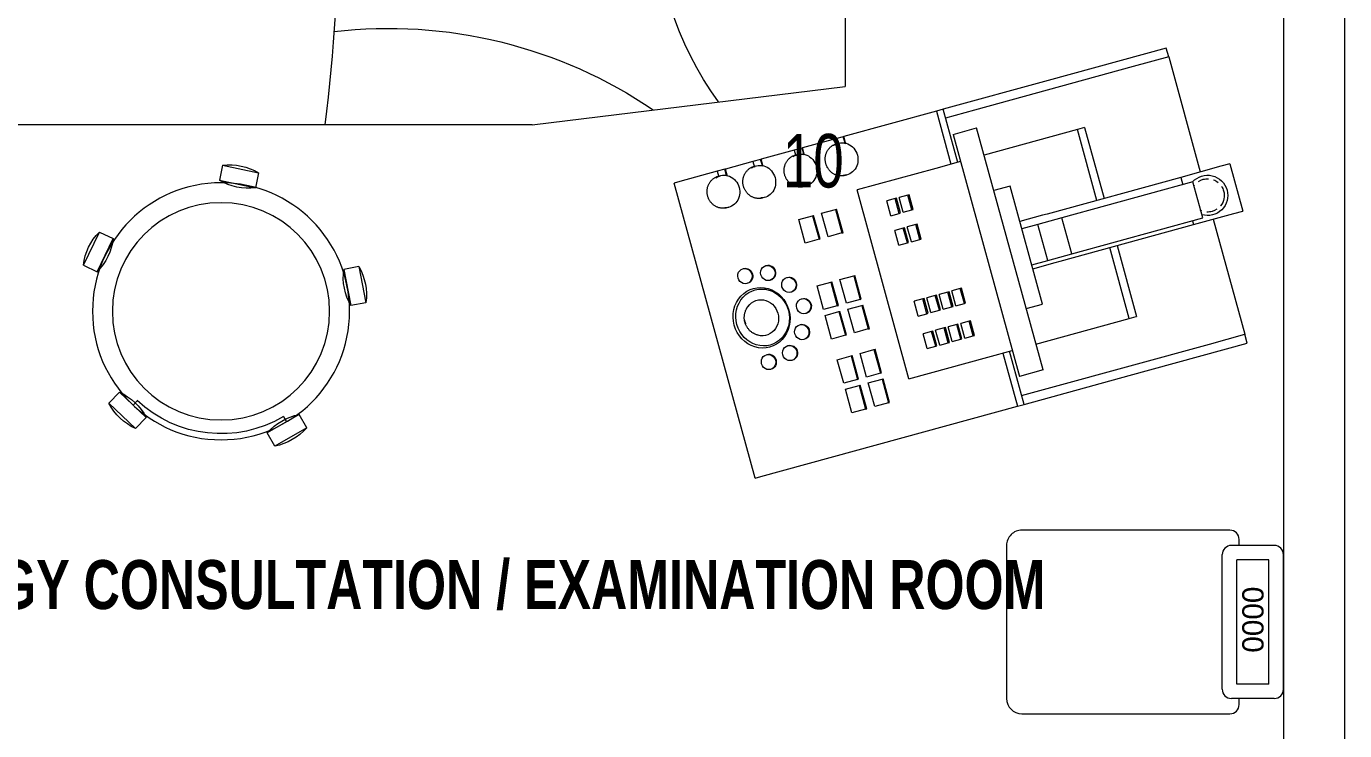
# Model space of a CAD drawing. Extents: x -234346 to 58427, y -132654 to -82394.
# Drawn here: x -50107 to -47952, y -107635 to -106485 of the extents above; entities that cross this region are included whole.
import ezdxf

# ---------------------------------------------------------------- set-up
doc = ezdxf.new("R2010")
doc.units = 0
doc.header["$LTSCALE"] = 8
doc.linetypes.add('HIDDEN', pattern=[9.525, 6.35, -3.175])
doc.layers.get('0').update_dxf_attribs({"color": 9, "lineweight": 5})
for name, color, linetype, lineweight in [('72_EGR_BASE_TEXT', 9, 'Continuous', 5), ('72_EGR_EQP_TAG', 9, 'Continuous', 5), ('LOADING', 9, 'Continuous', 5), ('Walls', 9, 'Continuous', 5)]:
    doc.layers.add(name, color=color, linetype=linetype, lineweight=lineweight)
doc.styles.get("Standard").update_dxf_attribs({"font": 'ARIALUNI.TTF'})
doc.styles.add('X3G_ENTITY_257CFD', font='swisscl.ttf', dxfattribs={"height": 200})
doc.styles.add('X3G_ENTITY_9EC9', font='swisscl.ttf', dxfattribs={"height": 0.2})

# ---------------------------------------------------------------- blocks, each defined once
blk = doc.blocks.new('ME15657-P')
for p, q in [((0.04, 0.8841), (-0.04, 0.8841)), ((-0.04, 0.8691), (-0.04, 0.8841)), ((0.04, 0.8841), (0.04, 0.8691)), ((-0.04, 0.8009), (-0.04, 0.8691)), ((0.04, 0.8691), (0.04, 0.8009)), ((-0.25, 0.6341), (-0.25, 0.8341)), ((-0.25, 0.8341), (-0.235, 0.8341)), ((-0.04, 0.8341), (-0.235, 0.8341)), ((-0.235, 0.7741), (-0.235, 0.8341)), ((0.235, 0.8341), (0.04, 0.8341)), ((0.235, 0.8341), (0.235, 0.7741)), ((0.235, 0.8341), (0.25, 0.8341)), ((0.25, 0.8341), (0.25, 0.6341)), ((-0.04, 0.5746), (-0.04, 0.8009)), ((-0.0335, 0.8009), (-0.04, 0.8009)), ((-0.0335, 0.5963), (-0.0335, 0.8182)), ((-0.0335, 0.8182), (0.0275, 0.8182)), ((0.0275, 0.8182), (0.0275, 0.5963)), ((0.04, 0.8009), (0.0275, 0.8009)), ((0.04, 0.8009), (0.04, 0.5746)), ((-0.235, 0.5052), (-0.235, 0.7741)), ((0.235, 0.7741), (0.235, 0.5052)), ((-0.04, 0.671), (-0.16, 0.671)), ((-0.16, 0.6707), (-0.16, 0.671)), ((-0.16, 0.6587), (-0.16, 0.6707)), ((0.16, 0.671), (0.04, 0.671)), ((0.16, 0.671), (0.16, 0.6707)), ((0.16, 0.6707), (0.16, 0.6587)), ((-0.16, 0.5007), (-0.16, 0.6587)), ((-0.16, 0.6587), (-0.04, 0.6587)), ((0.04, 0.6587), (0.16, 0.6587)), ((0.16, 0.6587), (0.16, 0.5007)), ((-0.25, 0.4559), (-0.25, 0.6341)), ((0.25, 0.6341), (0.25, 0.4559)), ((-0.0335, 0.5553), (-0.0335, 0.5963)), ((-0.0335, 0.5963), (0.0275, 0.5963)), ((0.0275, 0.5963), (0.0275, 0.5553)), ((-0.04, 0.5665), (-0.04, 0.5746)), ((-0.04, 0.5283), (-0.04, 0.5665)), ((0.04, 0.5746), (0.04, 0.5665)), ((0.04, 0.5665), (0.04, 0.5283)), ((-0.0335, 0.5283), (-0.0335, 0.5553)), ((-0.0335, 0.5553), (0.0275, 0.5553)), ((0.0275, 0.5553), (0.0275, 0.5283)), ((-0.1, 0.5007), (-0.1, 0.5283)), ((-0.1, 0.5283), (0.1, 0.5283)), ((0.1, 0.5283), (0.1, 0.5007)), ((-0.235, 0.4556), (-0.235, 0.5052)), ((-0.2039, 0.5007), (0.2061, 0.5007)), ((-0.2039, 0.5007), (-0.2039, 0.4607)), ((0.2061, 0.4607), (0.2061, 0.5007)), ((0.235, 0.5052), (0.235, 0.4556)), ((-0.25, 0.4445), (-0.25, 0.4559)), ((-0.25, 0.4559), (-0.16, 0.4559)), ((0.2061, 0.4607), (-0.2039, 0.4607)), ((-0.16, 0.4191), (-0.16, 0.4606)), ((0.16, 0.4606), (0.16, 0.4191)), ((0.16, 0.4559), (0.25, 0.4559)), ((0.25, 0.4559), (0.25, 0.4445)), ((-0.25, 0.0096), (-0.25, 0.4445)), ((-0.16, 0.4445), (-0.25, 0.4445)), ((0.25, 0.4445), (0.16, 0.4445)), ((0.25, 0.4445), (0.25, 0.2877)), ((-0.16, 0.2855), (-0.16, 0.4191)), ((0.16, 0.4191), (0.16, 0.2855)), ((-0.12, 0.4055), (-0.12, 0.4076)), ((-0.12, 0.4076), (-0.095, 0.4076)), ((-0.12, 0.391), (-0.12, 0.4055)), ((-0.12, 0.4055), (-0.095, 0.4055)), ((-0.12, 0.391), (-0.095, 0.391)), ((-0.095, 0.4076), (-0.095, 0.4055)), ((-0.095, 0.4055), (-0.095, 0.391)), ((-0.065, 0.4055), (-0.065, 0.4076)), ((-0.065, 0.4076), (-0.04, 0.4076)), ((-0.065, 0.391), (-0.065, 0.4055)), ((-0.065, 0.4055), (-0.04, 0.4055)), ((-0.065, 0.391), (-0.04, 0.391)), ((-0.04, 0.4076), (-0.04, 0.4055)), ((-0.04, 0.4055), (-0.04, 0.391)), ((-0.12, 0.3843), (-0.12, 0.3864)), ((-0.12, 0.3864), (-0.095, 0.3864)), ((-0.12, 0.3698), (-0.12, 0.3843)), ((-0.12, 0.3843), (-0.095, 0.3843)), ((-0.12, 0.3698), (-0.095, 0.3698)), ((-0.095, 0.3864), (-0.095, 0.3843)), ((-0.095, 0.3843), (-0.095, 0.3698)), ((-0.065, 0.3843), (-0.065, 0.3864)), ((-0.065, 0.3864), (-0.04, 0.3864)), ((-0.065, 0.3698), (-0.065, 0.3843)), ((-0.065, 0.3843), (-0.04, 0.3843)), ((-0.065, 0.3698), (-0.04, 0.3698)), ((-0.04, 0.3864), (-0.04, 0.3843)), ((-0.04, 0.3843), (-0.04, 0.3698)), ((-0.12, 0.3631), (-0.12, 0.3652)), ((-0.12, 0.3652), (-0.095, 0.3652)), ((-0.12, 0.3486), (-0.12, 0.3631)), ((-0.12, 0.3631), (-0.095, 0.3631)), ((-0.12, 0.3486), (-0.095, 0.3486)), ((-0.095, 0.3652), (-0.095, 0.3631)), ((-0.095, 0.3631), (-0.095, 0.3486)), ((-0.065, 0.3631), (-0.065, 0.3652)), ((-0.065, 0.3652), (-0.04, 0.3652)), ((-0.065, 0.3486), (-0.065, 0.3631)), ((-0.065, 0.3631), (-0.04, 0.3631)), ((-0.065, 0.3486), (-0.04, 0.3486)), ((-0.04, 0.3652), (-0.04, 0.3631)), ((-0.04, 0.3631), (-0.04, 0.3486)), ((0.055, 0.3631), (0.055, 0.3652)), ((0.055, 0.3652), (0.08, 0.3652)), ((0.055, 0.3486), (0.055, 0.3631)), ((0.055, 0.3631), (0.08, 0.3631)), ((0.055, 0.3486), (0.08, 0.3486)), ((0.08, 0.3652), (0.08, 0.3631)), ((0.08, 0.3631), (0.08, 0.3486)), ((0.105, 0.3631), (0.105, 0.3652)), ((0.105, 0.3652), (0.13, 0.3652)), ((0.105, 0.3486), (0.105, 0.3631)), ((0.105, 0.3631), (0.13, 0.3631)), ((0.105, 0.3486), (0.13, 0.3486)), ((0.13, 0.3652), (0.13, 0.3631)), ((0.13, 0.3631), (0.13, 0.3486)), ((-0.12, 0.3418), (-0.12, 0.344)), ((-0.12, 0.344), (-0.095, 0.344)), ((-0.12, 0.3274), (-0.12, 0.3418)), ((-0.12, 0.3418), (-0.095, 0.3418)), ((-0.12, 0.3274), (-0.095, 0.3274)), ((-0.095, 0.344), (-0.095, 0.3418)), ((-0.095, 0.3418), (-0.095, 0.3274)), ((-0.065, 0.3418), (-0.065, 0.344)), ((-0.065, 0.344), (-0.04, 0.344)), ((-0.065, 0.3274), (-0.065, 0.3418)), ((-0.065, 0.3418), (-0.04, 0.3418)), ((-0.065, 0.3274), (-0.04, 0.3274)), ((-0.04, 0.344), (-0.04, 0.3418)), ((-0.04, 0.3418), (-0.04, 0.3274)), ((0.055, 0.3418), (0.055, 0.344)), ((0.055, 0.344), (0.08, 0.344)), ((0.055, 0.3274), (0.055, 0.3418)), ((0.055, 0.3418), (0.08, 0.3418)), ((0.055, 0.3274), (0.08, 0.3274)), ((0.08, 0.344), (0.08, 0.3418)), ((0.08, 0.3418), (0.08, 0.3274)), ((0.105, 0.3418), (0.105, 0.344)), ((0.105, 0.344), (0.13, 0.344)), ((0.105, 0.3274), (0.105, 0.3418)), ((0.105, 0.3418), (0.13, 0.3418)), ((0.105, 0.3274), (0.13, 0.3274)), ((0.13, 0.344), (0.13, 0.3418)), ((0.13, 0.3418), (0.13, 0.3274)), ((-0.16, 0.2855), (0.16, 0.2855)), ((0.2372, 0.2879), (0.2394, 0.2877)), ((0.2381, 0.2867), (0.2394, 0.2868)), ((0.2394, 0.2877), (0.25, 0.2877)), ((0.2394, 0.2868), (0.25, 0.2868)), ((0.25, 0.2876), (0.25, 0.2867)), ((0.25, 0.2868), (0.25, 0.2737)), ((0.1882, 0.276), (0.1882, 0.2729)), ((0.25, 0.2737), (0.2406, 0.2737)), ((0.2418, 0.2729), (0.2418, 0.276)), ((0.25, 0.2737), (0.25, 0.2177)), ((-0.1888, 0.2448), (-0.1488, 0.2448)), ((-0.1888, 0.243), (-0.1888, 0.2448)), ((-0.1488, 0.243), (-0.1888, 0.243)), ((-0.1888, 0.243), (-0.1888, 0.2196)), ((-0.1488, 0.243), (-0.1488, 0.2448)), ((-0.1488, 0.2196), (-0.1488, 0.243)), ((-0.1388, 0.2448), (-0.0988, 0.2448)), ((-0.1388, 0.243), (-0.1388, 0.2448)), ((-0.0988, 0.243), (-0.1388, 0.243)), ((-0.1388, 0.243), (-0.1388, 0.2196)), ((-0.0988, 0.243), (-0.0988, 0.2448)), ((-0.0988, 0.2196), (-0.0988, 0.243)), ((-0.0638, 0.2448), (-0.0238, 0.2448)), ((-0.0638, 0.243), (-0.0638, 0.2448)), ((-0.0238, 0.243), (-0.0638, 0.243)), ((-0.0638, 0.243), (-0.0638, 0.2196)), ((-0.0238, 0.243), (-0.0238, 0.2448)), ((-0.0238, 0.2196), (-0.0238, 0.243)), ((-0.0138, 0.2448), (0.0262, 0.2448)), ((-0.0138, 0.243), (-0.0138, 0.2448)), ((0.0262, 0.243), (-0.0138, 0.243)), ((-0.0138, 0.243), (-0.0138, 0.2196)), ((0.0262, 0.243), (0.0262, 0.2448)), ((0.0262, 0.2196), (0.0262, 0.243)), ((0.0988, 0.2448), (0.1388, 0.2448)), ((0.0988, 0.243), (0.0988, 0.2448)), ((0.1388, 0.243), (0.0988, 0.243)), ((0.0988, 0.243), (0.0988, 0.2196)), ((0.1388, 0.243), (0.1388, 0.2448)), ((0.1388, 0.2196), (0.1388, 0.243)), ((-0.1888, 0.2196), (-0.1488, 0.2196)), ((-0.1388, 0.2196), (-0.0988, 0.2196)), ((-0.0638, 0.2196), (-0.0238, 0.2196)), ((-0.0138, 0.2196), (0.0262, 0.2196)), ((0.0988, 0.2196), (0.1388, 0.2196)), ((0.2375, 0.2178), (0.2394, 0.2177)), ((0.2385, 0.2167), (0.2394, 0.2168)), ((0.2394, 0.2177), (0.25, 0.2177)), ((0.2394, 0.2168), (0.25, 0.2168)), ((0.25, 0.2168), (0.25, 0.2037)), ((-0.1888, 0.206), (-0.1488, 0.206)), ((-0.1888, 0.2042), (-0.1888, 0.206)), ((-0.1488, 0.2042), (-0.1888, 0.2042)), ((-0.1888, 0.2042), (-0.1888, 0.1809)), ((-0.1488, 0.2042), (-0.1488, 0.206)), ((-0.1488, 0.1809), (-0.1488, 0.2042)), ((-0.1388, 0.206), (-0.0988, 0.206)), ((-0.1388, 0.2042), (-0.1388, 0.206)), ((-0.0988, 0.2042), (-0.1388, 0.2042)), ((-0.1388, 0.2042), (-0.1388, 0.1809)), ((-0.0988, 0.2042), (-0.0988, 0.206)), ((-0.0988, 0.1809), (-0.0988, 0.2042)), ((-0.0638, 0.206), (-0.0238, 0.206)), ((-0.0638, 0.2042), (-0.0638, 0.206)), ((-0.0238, 0.2042), (-0.0638, 0.2042)), ((-0.0638, 0.2042), (-0.0638, 0.1809)), ((-0.0238, 0.2042), (-0.0238, 0.206)), ((-0.0238, 0.1809), (-0.0238, 0.2042)), ((-0.0138, 0.206), (0.0262, 0.206)), ((-0.0138, 0.2042), (-0.0138, 0.206)), ((0.0262, 0.2042), (-0.0138, 0.2042)), ((-0.0138, 0.2042), (-0.0138, 0.1809)), ((0.0262, 0.2042), (0.0262, 0.206)), ((0.0262, 0.1809), (0.0262, 0.2042)), ((0.0988, 0.206), (0.1388, 0.206)), ((0.0988, 0.2042), (0.0988, 0.206)), ((0.1388, 0.2042), (0.0988, 0.2042)), ((0.0988, 0.2042), (0.0988, 0.1809)), ((0.1388, 0.2042), (0.1388, 0.206)), ((0.1388, 0.1809), (0.1388, 0.2042)), ((0.1882, 0.2064), (0.1882, 0.2033)), ((0.25, 0.2037), (0.2406, 0.2037)), ((0.2418, 0.2033), (0.2418, 0.2064)), ((0.25, 0.2037), (0.25, 0.1476)), ((-0.1888, 0.1809), (-0.1488, 0.1809)), ((-0.1388, 0.1809), (-0.0988, 0.1809)), ((-0.0638, 0.1809), (-0.0238, 0.1809)), ((-0.0138, 0.1809), (0.0262, 0.1809)), ((0.0988, 0.1809), (0.1388, 0.1809)), ((-0.0125, 0.1519), (-0.0125, 0.1509)), ((0.0125, 0.1509), (0.0125, 0.1519)), ((-0.0525, 0.1379), (-0.0525, 0.1369)), ((-0.0275, 0.1369), (-0.0275, 0.1379)), ((0.0275, 0.1379), (0.0275, 0.1369)), ((0.0525, 0.1369), (0.0525, 0.1379)), ((0.1882, 0.1365), (0.1882, 0.1333)), ((0.2376, 0.1478), (0.2394, 0.1476)), ((0.2385, 0.1467), (0.2394, 0.1467)), ((0.2394, 0.1476), (0.25, 0.1476)), ((0.2394, 0.1467), (0.25, 0.1467)), ((0.25, 0.1336), (0.2406, 0.1336)), ((0.2418, 0.1333), (0.2418, 0.1365)), ((0.25, 0.1475), (0.25, 0.1466)), ((0.25, 0.1467), (0.25, 0.1336)), ((0.25, 0.1336), (0.25, 0.087)), ((-0.0803, 0.1099), (-0.0803, 0.1089)), ((-0.0553, 0.1089), (-0.0553, 0.1099)), ((0.0553, 0.1099), (0.0553, 0.1089)), ((0.0803, 0.1089), (0.0803, 0.1099)), ((0.2376, 0.0872), (0.2394, 0.087)), ((0.2394, 0.087), (0.25, 0.087)), ((0.25, 0.0869), (0.25, 0.086)), ((-0.0853, 0.0726), (-0.0853, 0.0715)), ((-0.0603, 0.0715), (-0.0603, 0.0726)), ((0.0603, 0.0726), (0.0603, 0.0715)), ((0.0853, 0.0715), (0.0853, 0.0726)), ((0.1882, 0.0758), (0.1882, 0.0727)), ((0.2385, 0.0861), (0.2394, 0.0861)), ((0.2394, 0.0861), (0.25, 0.0861)), ((0.25, 0.073), (0.2406, 0.073)), ((0.2418, 0.0727), (0.2418, 0.0758)), ((0.25, 0.0861), (0.25, 0.073)), ((0.25, 0.073), (0.25, 0.0096)), ((-0.25, 0), (-0.25, 0.0096)), ((-0.25, 0), (0.25, 0)), ((0.25, 0.0096), (0.25, 0))]:
    blk.add_line(p, q)
at = {"flags": 128}
for points in [[(0.1882, 0.2729), (0.1883, 0.2718), (0.1883, 0.2708), (0.1884, 0.2698), (0.1886, 0.2688), (0.1888, 0.2678), (0.189, 0.2668), (0.1893, 0.2658), (0.1896, 0.2648), (0.19, 0.2638), (0.1904, 0.2629), (0.1909, 0.262), (0.1913, 0.261), (0.1919, 0.2602), (0.1924, 0.2593), (0.193, 0.2584), (0.1936, 0.2576), (0.1943, 0.2568), (0.195, 0.256), (0.1957, 0.2553), (0.1965, 0.2546), (0.1973, 0.2539), (0.1981, 0.2532), (0.1989, 0.2526), (0.1998, 0.252), (0.2007, 0.2515), (0.2016, 0.251), (0.2025, 0.2505), (0.2035, 0.25), (0.2044, 0.2496), (0.2054, 0.2492), (0.2064, 0.2489), (0.2074, 0.2486), (0.2084, 0.2483), (0.2095, 0.2481), (0.2105, 0.2479), (0.2116, 0.2478), (0.2126, 0.2477), (0.2137, 0.2476), (0.2147, 0.2476), (0.215, 0.2476)], [(0.215, 0.2476), (0.2161, 0.2476), (0.2171, 0.2476), (0.2182, 0.2477), (0.2192, 0.2479), (0.2203, 0.248), (0.2213, 0.2483), (0.2223, 0.2485), (0.2233, 0.2488), (0.2243, 0.2491), (0.2253, 0.2495), (0.2263, 0.2499), (0.2272, 0.2503), (0.2282, 0.2508), (0.2291, 0.2513), (0.23, 0.2519), (0.2308, 0.2525), (0.2317, 0.2531), (0.2325, 0.2537), (0.2333, 0.2544), (0.2341, 0.2551), (0.2348, 0.2558), (0.2355, 0.2566), (0.2362, 0.2574), (0.2368, 0.2582), (0.2374, 0.2591), (0.238, 0.2599), (0.2385, 0.2608), (0.239, 0.2617), (0.2395, 0.2626), (0.2399, 0.2636), (0.2403, 0.2645), (0.2406, 0.2655), (0.2409, 0.2665), (0.2411, 0.2675), (0.2414, 0.2685), (0.2415, 0.2695), (0.2416, 0.2705), (0.2417, 0.2716), (0.2418, 0.2726), (0.2418, 0.2729)], [(0.1882, 0.2033), (0.1883, 0.2023), (0.1883, 0.2012), (0.1884, 0.2002), (0.1886, 0.1992), (0.1888, 0.1982), (0.189, 0.1972), (0.1893, 0.1962), (0.1896, 0.1952), (0.19, 0.1943), (0.1904, 0.1933), (0.1909, 0.1924), (0.1913, 0.1915), (0.1919, 0.1906), (0.1924, 0.1897), (0.193, 0.1889), (0.1936, 0.188), (0.1943, 0.1872), (0.195, 0.1865), (0.1957, 0.1857), (0.1965, 0.185), (0.1973, 0.1843), (0.1981, 0.1837), (0.1989, 0.183), (0.1998, 0.1825), (0.2007, 0.1819), (0.2016, 0.1814), (0.2025, 0.1809), (0.2035, 0.1804), (0.2044, 0.18), (0.2054, 0.1797), (0.2064, 0.1793), (0.2074, 0.179), (0.2084, 0.1787), (0.2095, 0.1785), (0.2105, 0.1783), (0.2116, 0.1782), (0.2126, 0.1781), (0.2137, 0.178), (0.2147, 0.178), (0.215, 0.178)], [(0.215, 0.178), (0.2161, 0.178), (0.2171, 0.178), (0.2182, 0.1781), (0.2192, 0.1783), (0.2203, 0.1785), (0.2213, 0.1787), (0.2223, 0.1789), (0.2233, 0.1792), (0.2243, 0.1796), (0.2253, 0.1799), (0.2263, 0.1803), (0.2272, 0.1808), (0.2282, 0.1812), (0.2291, 0.1818), (0.23, 0.1823), (0.2308, 0.1829), (0.2317, 0.1835), (0.2325, 0.1841), (0.2333, 0.1848), (0.2341, 0.1855), (0.2348, 0.1863), (0.2355, 0.187), (0.2362, 0.1878), (0.2368, 0.1886), (0.2374, 0.1895), (0.238, 0.1903), (0.2385, 0.1912), (0.239, 0.1921), (0.2395, 0.1931), (0.2399, 0.194), (0.2403, 0.195), (0.2406, 0.1959), (0.2409, 0.1969), (0.2411, 0.1979), (0.2414, 0.1989), (0.2415, 0.1999), (0.2416, 0.201), (0.2417, 0.202), (0.2418, 0.203), (0.2418, 0.2033)], [(0.1882, 0.1333), (0.1883, 0.1323), (0.1883, 0.1313), (0.1884, 0.1303), (0.1886, 0.1292), (0.1888, 0.1282), (0.189, 0.1272), (0.1893, 0.1262), (0.1896, 0.1253), (0.19, 0.1243), (0.1904, 0.1234), (0.1909, 0.1224), (0.1913, 0.1215), (0.1919, 0.1206), (0.1924, 0.1198), (0.193, 0.1189), (0.1936, 0.1181), (0.1943, 0.1173), (0.195, 0.1165), (0.1957, 0.1158), (0.1965, 0.1151), (0.1973, 0.1144), (0.1981, 0.1137), (0.1989, 0.1131), (0.1998, 0.1125), (0.2007, 0.112), (0.2016, 0.1114), (0.2025, 0.1109), (0.2035, 0.1105), (0.2044, 0.1101), (0.2054, 0.1097), (0.2064, 0.1094), (0.2074, 0.1091), (0.2084, 0.1088), (0.2095, 0.1086), (0.2105, 0.1084), (0.2116, 0.1082), (0.2126, 0.1081), (0.2137, 0.1081), (0.2147, 0.108), (0.215, 0.108)], [(0.215, 0.108), (0.2161, 0.108), (0.2171, 0.1081), (0.2182, 0.1082), (0.2192, 0.1083), (0.2203, 0.1085), (0.2213, 0.1087), (0.2223, 0.109), (0.2233, 0.1093), (0.2243, 0.1096), (0.2253, 0.11), (0.2263, 0.1104), (0.2272, 0.1108), (0.2282, 0.1113), (0.2291, 0.1118), (0.23, 0.1124), (0.2308, 0.1129), (0.2317, 0.1135), (0.2325, 0.1142), (0.2333, 0.1149), (0.2341, 0.1156), (0.2348, 0.1163), (0.2355, 0.1171), (0.2362, 0.1179), (0.2368, 0.1187), (0.2374, 0.1195), (0.238, 0.1204), (0.2385, 0.1213), (0.239, 0.1222), (0.2395, 0.1231), (0.2399, 0.1241), (0.2403, 0.125), (0.2406, 0.126), (0.2409, 0.127), (0.2411, 0.128), (0.2414, 0.129), (0.2415, 0.13), (0.2416, 0.131), (0.2417, 0.132), (0.2418, 0.1331), (0.2418, 0.1333)], [(-0.0266, 0.0675), (-0.026, 0.0664), (-0.0253, 0.0654), (-0.0246, 0.0644), (-0.0239, 0.0634), (-0.0231, 0.0624), (-0.0224, 0.0615), (-0.0215, 0.0606), (-0.0207, 0.0598), (-0.0198, 0.0589), (-0.0189, 0.0582), (-0.018, 0.0575), (-0.017, 0.0568), (-0.016, 0.0561), (-0.015, 0.0555), (-0.014, 0.055), (-0.013, 0.0544), (-0.0119, 0.054), (-0.0109, 0.0535), (-0.0098, 0.0531), (-0.0087, 0.0528), (-0.0076, 0.0525), (-0.0065, 0.0522), (-0.0054, 0.052), (-0.0043, 0.0518), (-0.0032, 0.0517), (-0.0021, 0.0516), (-0.001, 0.0515), (0, 0.0515)], [(0, 0.0515), (0.0011, 0.0515), (0.0022, 0.0516), (0.0034, 0.0517), (0.0045, 0.0518), (0.0056, 0.052), (0.0067, 0.0522), (0.0078, 0.0525), (0.0089, 0.0528), (0.0099, 0.0532), (0.011, 0.0536), (0.0121, 0.054), (0.0131, 0.0545), (0.0141, 0.055), (0.0152, 0.0556), (0.0161, 0.0562), (0.0171, 0.0569), (0.0181, 0.0575), (0.019, 0.0583), (0.0199, 0.059), (0.0208, 0.0599), (0.0216, 0.0607), (0.0225, 0.0616), (0.0232, 0.0625), (0.024, 0.0635), (0.0247, 0.0645), (0.0254, 0.0655), (0.026, 0.0666), (0.0266, 0.0675)], [(0.1882, 0.0727), (0.1883, 0.0717), (0.1883, 0.0706), (0.1884, 0.0696), (0.1886, 0.0686), (0.1888, 0.0676), (0.189, 0.0666), (0.1893, 0.0656), (0.1896, 0.0646), (0.19, 0.0637), (0.1904, 0.0627), (0.1909, 0.0618), (0.1913, 0.0609), (0.1919, 0.06), (0.1924, 0.0591), (0.193, 0.0583), (0.1936, 0.0574), (0.1943, 0.0566), (0.195, 0.0559), (0.1957, 0.0551), (0.1965, 0.0544), (0.1973, 0.0537), (0.1981, 0.0531), (0.1989, 0.0525), (0.1998, 0.0519), (0.2007, 0.0513), (0.2016, 0.0508), (0.2025, 0.0503), (0.2035, 0.0499), (0.2044, 0.0494), (0.2054, 0.0491), (0.2064, 0.0487), (0.2074, 0.0484), (0.2084, 0.0482), (0.2095, 0.0479), (0.2105, 0.0477), (0.2116, 0.0476), (0.2126, 0.0475), (0.2137, 0.0474), (0.2147, 0.0474), (0.215, 0.0474)], [(0.215, 0.0474), (0.2161, 0.0474), (0.2171, 0.0475), (0.2182, 0.0476), (0.2192, 0.0477), (0.2203, 0.0479), (0.2213, 0.0481), (0.2223, 0.0483), (0.2233, 0.0486), (0.2243, 0.049), (0.2253, 0.0493), (0.2263, 0.0497), (0.2272, 0.0502), (0.2282, 0.0507), (0.2291, 0.0512), (0.23, 0.0517), (0.2308, 0.0523), (0.2317, 0.0529), (0.2325, 0.0536), (0.2333, 0.0542), (0.2341, 0.0549), (0.2348, 0.0557), (0.2355, 0.0564), (0.2362, 0.0572), (0.2368, 0.058), (0.2374, 0.0589), (0.238, 0.0597), (0.2385, 0.0606), (0.239, 0.0615), (0.2395, 0.0625), (0.2399, 0.0634), (0.2403, 0.0644), (0.2406, 0.0653), (0.2409, 0.0663), (0.2411, 0.0673), (0.2414, 0.0683), (0.2415, 0.0693), (0.2416, 0.0704), (0.2417, 0.0714), (0.2418, 0.0724), (0.2418, 0.0727)]]:
    blk.add_lwpolyline(points, dxfattribs=at)
for radius, start, end in [(0.033, 90, 212.0544), (0.0272, 90, 144), (0.033, 327.3076, 90), (0.0272, 72, 90), (0.0272, 162, 198), (0.0272, 126, 144), (0.0272, 36, 54), (0.0272, 0, 18), (0.0272, 342, 18), (0.0272, 180, 198), (0.0272, 216, 221.6097), (0.0272, 318.3903, 324), (0.0272, 318.3903, 324)]:
    blk.add_arc((0, 0.8355), radius, start, end)
for centre, major_axis, start_param, end_param in [((0.215, 0.276), (0.0268, 0), 1.570796, 3.401412), ((0.215, 0.276), (0.0268, 0), 5.969026, 7.853982), ((0.215, 0.2064), (0.0268, 0), 1.570796, 3.401412), ((0.215, 0.2064), (0.0268, 0), 5.969026, 7.853982), ((0, 0.1519), (0.0125, 0), 1.570796, 3.141593), ((0, 0.1509), (0.0125, 0), 1.570796, 4.712389), ((0, 0.1519), (0.0125, 0), 0, 1.570796), ((0, 0.1509), (0.0125, 0), 4.712389, 7.853982), ((0.215, 0.1365), (0.0268, 0), 1.570796, 3.401412), ((0.215, 0.1365), (0.0268, 0), 5.969026, 7.853982), ((-0.04, 0.1379), (0.0125, 0), 1.570796, 3.141593), ((-0.04, 0.1369), (0.0125, 0), 1.570796, 4.712389), ((-0.04, 0.1379), (0.0125, 0), 0, 1.570796), ((-0.04, 0.1369), (0.0125, 0), 4.712389, 7.853982), ((0.04, 0.1379), (0.0125, 0), 1.570796, 3.141593), ((0.04, 0.1369), (0.0125, 0), 1.570796, 4.712389), ((0.04, 0.1379), (0.0125, 0), 0, 1.570796), ((0.04, 0.1369), (0.0125, 0), 4.712389, 7.853982), ((-0.0678, 0.1099), (0.0125, 0), 1.570796, 3.141593), ((-0.0678, 0.1089), (0.0125, 0), 1.570796, 4.712389), ((-0.0678, 0.1099), (0.0125, 0), 0, 1.570796), ((-0.0678, 0.1089), (0.0125, 0), 4.712389, 7.853982), ((0, 0.0797), (-0.0497, 0), 4.712389, 7.853982), ((0, 0.0815), (-0.0467, 0), 4.712389, 7.853982), ((0, 0.0797), (0.0497, 0), 4.712389, 7.853982), ((0, 0.0815), (0.0467, 0), 4.712389, 7.853982), ((0.0678, 0.1099), (0.0125, 0), 1.570796, 3.141593), ((0.0678, 0.1089), (0.0125, 0), 1.570796, 4.712389), ((0.0678, 0.1099), (0.0125, 0), 0, 1.570796), ((0.0678, 0.1089), (-0.0125, 0), 1.570796, 4.712389), ((0, 0.0797), (0.0296, 0), 1.570796, 3.926991), ((0, 0.0797), (0.0296, 0), 5.497787, 7.853982), ((0.215, 0.0758), (0.0268, 0), 1.570796, 3.401412), ((0.215, 0.0758), (0.0268, 0), 5.969026, 7.853982), ((-0.0728, 0.0726), (0.0125, 0), 1.570796, 3.141593), ((-0.0728, 0.0715), (0.0125, 0), 1.570796, 4.712389), ((-0.0728, 0.0726), (0.0125, 0), 0, 1.570796), ((-0.0728, 0.0715), (0.0125, 0), 4.712389, 7.853982), ((0.0728, 0.0726), (0.0125, 0), 1.570796, 3.141593), ((0.0728, 0.0715), (0.0125, 0), 1.570796, 4.712389), ((0.0728, 0.0726), (0.0125, 0), 0, 1.570796), ((0.0728, 0.0715), (0.0125, 0), 4.712389, 7.853982), ((0, 0.0797), (0.0296, 0), 4.624442, 4.652361), ((0, 0.0797), (0.0296, 0), 4.672724, 4.712389), ((0, 0.0797), (0.0296, 0), 4.712389, 4.752054), ((0, 0.0797), (0.0296, 0), 4.772417, 4.800336)]:
    blk.add_ellipse(centre, major_axis=major_axis, ratio=0.93358, start_param=start_param, end_param=end_param)
blk = doc.blocks.new('HF10037B-P')
at = {"layer": 'LOADING'}
for p, q in [((0.2459, 0.134), (0.1859, 0.134)), ((0.1859, 0.134), (0.1859, 0.109)), ((0.2459, 0.134), (0.2459, 0.109)), ((0.2459, 0.109), (0.1859, 0.109)), ((0, 0), (-0.0142, -0.0583)), ((0, 0), (0.0243, -0.0059)), ((0.0243, -0.0059), (0.01, -0.0642)), ((0.4071, -0.0094), (0.431, -0.0018)), ((0.4071, -0.0094), (0.4255, -0.0665)), ((0.431, -0.0018), (0.4493, -0.0589)), ((0.4069, -0.0417), (0.4165, -0.0387)), ((-0.0142, -0.0583), (0.01, -0.0642)), ((0.4255, -0.0665), (0.4493, -0.0589)), ((0.0524, -0.2725), (0.0674, -0.2525)), ((0.0674, -0.2525), (0.1154, -0.2885)), ((0.3125, -0.2897), (0.362, -0.2558)), ((0.3761, -0.2764), (0.362, -0.2558)), ((0.0524, -0.2725), (0.1004, -0.3085)), ((0.3266, -0.3103), (0.3761, -0.2764)), ((0.3267, -0.268), (0.3323, -0.2763)), ((0.1004, -0.3085), (0.1154, -0.2885)), ((0.3266, -0.3103), (0.3125, -0.2897))]:
    blk.add_line(p, q, dxfattribs=at)
for radius in [0.21, 0.1775]:
    blk.add_circle((0.2161, -0.1014), radius, dxfattribs=at)
for centre, radius, start, end in [((0.2159, 0.0465), 0.0925, 71.0754, 108.9246), ((0.2159, 0.1965), 0.0925, 251.0754, 288.9246), ((0.0779, -0.0499), 0.0925, 147.3419, 185.1912), ((-0.0678, -0.0143), 0.0925, 327.3419, 5.1912), ((0.4996, -0.0113), 0.0925, 178.8412, 216.6904), ((0.3568, -0.057), 0.0925, 358.8412, 36.6904), ((0.2161, -0.1014), 0.2, 303.6037, 17.3657), ((0.0389, -0.3404), 0.0925, 34.1875, 72.0368), ((0.3867, -0.3449), 0.0925, 105.5121, 143.3614), ((0.1289, -0.2205), 0.0925, 214.1875, 252.0368), ((0.3019, -0.2212), 0.0925, 285.5121, 323.3614)]:
    blk.add_arc(centre, radius, start, end, dxfattribs=at)
blk = doc.blocks.new('HF13902-P')
at = {"linetype": 'HIDDEN'}
for p, q in [((-0.35, -0.6824), (-0.35, -1.1124)), ((0.35, -0.6824), (0.35, -1.1124)), ((0.32, -1.1424), (-0.32, -1.1424))]:
    blk.add_line(p, q, dxfattribs=at)
at = {"linetype": 'Continuous'}
for points in [[(0.36, -0.5224), (0.36, -0.5224), (0.36, -0.5224), (0.36, -0.5224), (0.36, -0.5224), (0.36, -0.5224), (0.36, -0.5224), (0.36, -0.5224), (0.36, -0.5224), (0.36, -0.5224), (0.36, -0.5224), (0.36, -0.5224), (0.36, -0.5224), (0.36, -0.5224), (0.36, -0.5224), (0.36, -0.5224), (0.36, -0.5224), (0.36, -0.5224), (0.36, -0.5224), (0.36, -0.5224), (0.36, -0.5224), (0.36, -0.5224), (0.36, -0.5224), (0.36, -0.5224), (0.36, -0.5224), (0.36, -0.5224), (0.36, -0.5224), (0.36, -0.5224), (0.36, -0.5224), (0.36, -0.5224), (0.36, -0.5224), (0.36, -0.5224), (0.36, -0.5224), (0.36, -0.5224), (0.36, -0.5224), (0.36, -0.5224), (0.36, -0.5224), (0.36, -0.5224), (0.36, -0.5224), (0.36, -0.5224), (0.36, -0.5224), (0.36, -0.5224), (0.36, -0.5224), (0.36, -0.5224), (0.36, -0.5224), (0.36, -0.5224), (0.36, -0.5224), (0.36, -0.5224), (0.36, -0.5224), (0.36, -0.5224), (0.36, -0.5224), (0.36, -0.5224), (0.36, -0.5224), (0.36, -0.5224), (0.36, -0.5224), (0.36, -0.5224), (0.36, -0.5224), (0.36, -0.5224), (0.36, -0.5224), (0.36, -0.5224), (0.36, -0.5224), (0.36, -0.5224), (0.36, -0.5224), (0.36, -0.5224), (0.36, -0.5224), (0.36, -0.5224), (0.36, -0.5224), (0.36, -0.5224), (0.36, -0.5224), (0.36, -0.5224), (0.36, -0.5224), (0.36, -0.5224), (0.36, -0.5224), (0.36, -0.5224), (0.36, -0.5224), (0.36, -0.5224), (0.36, -0.5224), (0.36, -0.5224), (0.36, -0.5224), (0.36, -0.5224), (0.36, -0.5224), (0.36, -0.5224), (0.36, -0.5224), (0.36, -0.5224), (0.36, -0.5224), (0.36, -0.5224), (0.36, -0.5224), (0.36, -0.5224), (0.36, -0.5224), (0.36, -0.5224), (0.36, -0.5224), (0.36, -0.5224), (0.36, -0.5224), (0.36, -0.5224), (0.36, -0.5224), (0.36, -0.5224), (0.36, -0.5224), (0.36, -0.5224), (0.36, -0.5224), (0.36, -0.5224), (0.36, -0.5224), (0.36, -0.5224), (0.36, -0.5224), (0.36, -0.5224), (0.36, -0.5224), (0.36, -0.5224), (0.36, -0.5224), (0.36, -0.5224), (0.36, -0.5224), (0.36, -0.5224), (0.36, -0.5224), (0.36, -0.5224), (0.36, -0.5224), (0.36, -0.5224), (0.36, -0.5224), (0.36, -0.5224), (0.36, -0.5224), (0.36, -0.5224), (0.36, -0.5224), (0.36, -0.5224), (0.36, -0.5224), (0.36, -0.5224), (0.36, -0.5224), (0.36, -0.5224), (0.36, -0.5224), (0.36, -0.5224), (0.36, -0.5224), (0.36, -0.5224), (0.36, -0.5224), (0.36, -0.5224), (0.36, -0.5224), (0.36, -0.5224), (0.36, -0.5224), (0.36, -0.5224), (0.36, -0.5224), (0.36, -0.5224), (0.36, -0.5224), (0.36, -0.5224), (0.36, -0.5224), (0.36, -0.5224), (0.36, -0.5224), (0.36, -0.5224), (0.36, -0.5224), (0.36, -0.5224), (0.36, -0.5224), (0.36, -0.5224), (0.36, -0.5224), (0.36, -0.5224), (0.36, -0.5224), (0.36, -0.5224), (0.36, -0.5224), (0.36, -0.5224), (0.36, -0.5224), (0.36, -0.5224), (0.36, -0.5224), (0.36, -0.5224), (0.36, -0.5224), (0.36, -0.5224), (0.36, -0.5224), (0.36, -0.5224), (0.36, -0.5224), (0.36, -0.5224), (0.36, -0.5224), (0.36, -0.5224), (0.36, -0.5224), (0.36, -0.5224), (0.36, -0.5224), (0.36, -0.5224), (0.36, -0.5224), (0.36, -0.5224), (0.36, -0.5224), (0.36, -0.5224), (0.36, -0.5224), (0.36, -0.5224), (0.36, -0.5224), (0.36, -0.5224), (0.36, -0.5224), (0.36, -0.5224), (0.36, -0.5224), (0.36, -0.5224), (0.36, -0.5224), (0.36, -0.5224), (0.36, -0.5224), (0.36, -0.5224), (0.36, -0.5224), (0.36, -0.5224), (0.36, -0.5224), (0.36, -0.5224), (0.36, -0.5224), (0.36, -0.5224), (0.36, -0.5224), (0.36, -0.5224), (0.36, -0.5224), (0.36, -0.5224), (0.36, -0.5224), (0.36, -0.5224), (0.36, -0.5224), (0.36, -0.5224), (0.36, -0.5224), (0.36, -0.5224), (0.36, -0.5224), (0.36, -0.5224), (0.36, -0.5224), (0.36, -0.5224), (0.36, -0.5224), (0.36, -0.5224), (0.36, -0.5224), (0.36, -0.5224), (0.36, -0.5224), (0.36, -0.5224), (0.36, -0.5224), (0.36, -0.5224), (0.36, -0.5224), (0.36, -0.5224), (0.36, -0.5224), (0.36, -0.5224), (0.36, -0.5224), (0.36, -0.5224), (0.36, -0.5224)], [(0.36, -0.5224), (0.36, -0.5224), (0.36, -0.5224), (0.36, -0.5224), (0.36, -0.5224), (0.36, -0.5224), (0.36, -0.5224), (0.36, -0.5224), (0.36, -0.5224), (0.36, -0.5224), (0.36, -0.5224), (0.36, -0.5224), (0.36, -0.5224), (0.36, -0.5224), (0.36, -0.5224), (0.36, -0.5224), (0.36, -0.5224), (0.36, -0.5224), (0.36, -0.5224), (0.36, -0.5224), (0.36, -0.5224), (0.36, -0.5224), (0.36, -0.5224), (0.36, -0.5224), (0.36, -0.5224), (0.36, -0.5224), (0.36, -0.5224), (0.36, -0.5224), (0.36, -0.5224), (0.36, -0.5224), (0.36, -0.5224), (0.36, -0.5224), (0.36, -0.5224), (0.36, -0.5224), (0.36, -0.5224), (0.36, -0.5224), (0.36, -0.5224), (0.36, -0.5224), (0.36, -0.5224), (0.36, -0.5224), (0.36, -0.5224), (0.36, -0.5224), (0.36, -0.5224), (0.36, -0.5224), (0.36, -0.5224), (0.36, -0.5224), (0.36, -0.5224), (0.36, -0.5224), (0.36, -0.5224), (0.36, -0.5224), (0.36, -0.5224), (0.36, -0.5224), (0.36, -0.5224), (0.36, -0.5224), (0.36, -0.5224), (0.36, -0.5224), (0.36, -0.5224), (0.36, -0.5224), (0.36, -0.5224), (0.36, -0.5224), (0.36, -0.5224), (0.36, -0.5224), (0.36, -0.5224), (0.36, -0.5224), (0.36, -0.5224), (0.36, -0.5224), (0.36, -0.5224), (0.36, -0.5224), (0.36, -0.5224), (0.36, -0.5224), (0.36, -0.5224), (0.36, -0.5224), (0.36, -0.5224), (0.36, -0.5224), (0.36, -0.5224), (0.36, -0.5224), (0.36, -0.5224), (0.36, -0.5224), (0.36, -0.5224), (0.36, -0.5224), (0.36, -0.5224), (0.36, -0.5224), (0.36, -0.5224), (0.36, -0.5224), (0.36, -0.5224), (0.36, -0.5224), (0.36, -0.5224), (0.36, -0.5224), (0.36, -0.5224), (0.36, -0.5224), (0.36, -0.5224), (0.36, -0.5224), (0.36, -0.5224), (0.36, -0.5224), (0.36, -0.5224), (0.36, -0.5224), (0.36, -0.5224), (0.36, -0.5224), (0.36, -0.5224), (0.36, -0.5224), (0.36, -0.5224), (0.36, -0.5224), (0.36, -0.5224), (0.36, -0.5224), (0.36, -0.5224), (0.36, -0.5224), (0.36, -0.5224), (0.36, -0.5224), (0.36, -0.5224), (0.36, -0.5224), (0.36, -0.5224), (0.36, -0.5224), (0.36, -0.5224), (0.36, -0.5224), (0.36, -0.5224), (0.36, -0.5224), (0.36, -0.5224), (0.36, -0.5224), (0.36, -0.5224), (0.36, -0.5224), (0.36, -0.5224), (0.36, -0.5224), (0.36, -0.5224), (0.36, -0.5224), (0.36, -0.5224), (0.36, -0.5224), (0.36, -0.5224), (0.36, -0.5224), (0.36, -0.5224), (0.36, -0.5224), (0.36, -0.5224), (0.36, -0.5224), (0.36, -0.5224), (0.36, -0.5224), (0.36, -0.5224), (0.36, -0.5224), (0.36, -0.5224), (0.36, -0.5224), (0.36, -0.5224), (0.36, -0.5224), (0.36, -0.5224), (0.36, -0.5224), (0.36, -0.5224), (0.36, -0.5224), (0.36, -0.5224), (0.36, -0.5224), (0.36, -0.5224), (0.36, -0.5224), (0.36, -0.5224), (0.36, -0.5224), (0.36, -0.5224), (0.36, -0.5224), (0.36, -0.5224), (0.36, -0.5224), (0.36, -0.5224), (0.36, -0.5224), (0.36, -0.5224), (0.36, -0.5224), (0.36, -0.5224), (0.36, -0.5224), (0.36, -0.5224), (0.36, -0.5224), (0.36, -0.5224), (0.36, -0.5224), (0.36, -0.5224), (0.36, -0.5224), (0.36, -0.5224), (0.36, -0.5224), (0.36, -0.5224), (0.36, -0.5224), (0.36, -0.5224), (0.36, -0.5224), (0.36, -0.5224), (0.36, -0.5224), (0.36, -0.5224), (0.36, -0.5224), (0.36, -0.5224), (0.36, -0.5224), (0.36, -0.5224), (0.36, -0.5224), (0.36, -0.5224), (0.36, -0.5224), (0.36, -0.5224), (0.36, -0.5224), (0.36, -0.5224), (0.36, -0.5224), (0.36, -0.5224), (0.36, -0.5224), (0.36, -0.5224), (0.36, -0.5224), (0.36, -0.5224), (0.36, -0.5224), (0.36, -0.5224), (0.36, -0.5224), (0.36, -0.5224), (0.36, -0.5224), (0.36, -0.5224), (0.36, -0.5224), (0.36, -0.5224), (0.36, -0.5224), (0.36, -0.5224), (0.36, -0.5224), (0.36, -0.5224), (0.36, -0.5224), (0.36, -0.5224), (0.36, -0.5224), (0.36, -0.5224), (0.36, -0.5224), (0.36, -0.5224), (0.36, -0.5224), (0.36, -0.5224), (0.36, -0.5224), (0.36, -0.5224), (0.36, -0.5224)], [(0.36, -0.5224), (0.36, -0.5224), (0.36, -0.5224), (0.36, -0.5224), (0.36, -0.5224), (0.36, -0.5224), (0.36, -0.5224), (0.36, -0.5224), (0.36, -0.5224), (0.36, -0.5224), (0.36, -0.5224), (0.36, -0.5224), (0.36, -0.5224), (0.36, -0.5224), (0.36, -0.5224), (0.36, -0.5224), (0.36, -0.5224), (0.36, -0.5224), (0.36, -0.5224), (0.36, -0.5224), (0.36, -0.5224), (0.36, -0.5224), (0.36, -0.5224), (0.36, -0.5224), (0.36, -0.5224), (0.36, -0.5224), (0.36, -0.5224), (0.36, -0.5224), (0.36, -0.5224), (0.36, -0.5224), (0.36, -0.5224), (0.36, -0.5224), (0.36, -0.5224), (0.36, -0.5224), (0.36, -0.5224), (0.36, -0.5224), (0.36, -0.5224), (0.36, -0.5224), (0.36, -0.5224), (0.36, -0.5224), (0.36, -0.5224), (0.36, -0.5224), (0.36, -0.5224), (0.36, -0.5224), (0.36, -0.5224), (0.36, -0.5224), (0.36, -0.5224), (0.36, -0.5224), (0.36, -0.5224), (0.36, -0.5224), (0.36, -0.5224), (0.36, -0.5224), (0.36, -0.5224), (0.36, -0.5224), (0.36, -0.5224), (0.36, -0.5224), (0.36, -0.5224), (0.36, -0.5224), (0.36, -0.5224), (0.36, -0.5224), (0.36, -0.5224), (0.36, -0.5224), (0.36, -0.5224), (0.36, -0.5224), (0.36, -0.5224), (0.36, -0.5224), (0.36, -0.5224), (0.36, -0.5224), (0.36, -0.5224), (0.36, -0.5224), (0.36, -0.5224), (0.36, -0.5224), (0.36, -0.5224), (0.36, -0.5224), (0.36, -0.5224), (0.36, -0.5224), (0.36, -0.5224), (0.36, -0.5224), (0.36, -0.5224), (0.36, -0.5224), (0.36, -0.5224), (0.36, -0.5224), (0.36, -0.5224), (0.36, -0.5224), (0.36, -0.5224), (0.36, -0.5224), (0.36, -0.5224), (0.36, -0.5224), (0.36, -0.5224), (0.36, -0.5224), (0.36, -0.5224), (0.36, -0.5224), (0.36, -0.5224), (0.36, -0.5224), (0.36, -0.5224), (0.36, -0.5224), (0.36, -0.5224), (0.36, -0.5224), (0.36, -0.5224), (0.36, -0.5224), (0.36, -0.5224), (0.36, -0.5224), (0.36, -0.5224), (0.36, -0.5224), (0.36, -0.5224), (0.36, -0.5224), (0.36, -0.5224), (0.36, -0.5224), (0.36, -0.5224), (0.36, -0.5224), (0.36, -0.5224), (0.36, -0.5224), (0.36, -0.5224), (0.36, -0.5224), (0.36, -0.5224), (0.36, -0.5224), (0.36, -0.5224), (0.36, -0.5224), (0.36, -0.5224), (0.36, -0.5224), (0.36, -0.5224), (0.36, -0.5224), (0.36, -0.5224), (0.36, -0.5224), (0.36, -0.5224), (0.36, -0.5224), (0.36, -0.5224), (0.36, -0.5224), (0.36, -0.5224), (0.36, -0.5224), (0.36, -0.5224), (0.36, -0.5224), (0.36, -0.5224), (0.36, -0.5224), (0.36, -0.5224), (0.36, -0.5224), (0.36, -0.5224), (0.36, -0.5224), (0.36, -0.5224), (0.36, -0.5224), (0.36, -0.5224), (0.36, -0.5224), (0.36, -0.5224), (0.36, -0.5224), (0.36, -0.5224), (0.36, -0.5224), (0.36, -0.5224), (0.36, -0.5224), (0.36, -0.5224), (0.36, -0.5224), (0.36, -0.5224), (0.36, -0.5224), (0.36, -0.5224), (0.36, -0.5224), (0.36, -0.5224), (0.36, -0.5224), (0.36, -0.5224), (0.36, -0.5224), (0.36, -0.5224), (0.36, -0.5224), (0.36, -0.5224), (0.36, -0.5224), (0.36, -0.5224), (0.36, -0.5224), (0.36, -0.5224), (0.36, -0.5224), (0.36, -0.5224), (0.36, -0.5224), (0.36, -0.5224), (0.36, -0.5224), (0.36, -0.5224), (0.36, -0.5224), (0.36, -0.5224), (0.36, -0.5224), (0.36, -0.5224), (0.36, -0.5224), (0.36, -0.5224), (0.36, -0.5224), (0.36, -0.5224), (0.36, -0.5224), (0.36, -0.5224), (0.36, -0.5224), (0.36, -0.5224), (0.36, -0.5224), (0.36, -0.5224), (0.36, -0.5224), (0.36, -0.5224), (0.36, -0.5224), (0.36, -0.5224), (0.36, -0.5224), (0.36, -0.5224), (0.36, -0.5224), (0.36, -0.5224), (0.36, -0.5224), (0.36, -0.5224), (0.36, -0.5224), (0.36, -0.5224), (0.36, -0.5224), (0.36, -0.5224), (0.36, -0.5224), (0.36, -0.5224), (0.36, -0.5224), (0.36, -0.5224), (0.36, -0.5224), (0.36, -0.5224), (0.36, -0.5224), (0.36, -0.5224), (0.36, -0.5224), (0.36, -0.5224), (0.36, -0.5224), (0.36, -0.5224), (0.36, -0.5224), (0.36, -0.5224), (0.36, -0.5224), (0.36, -0.5224), (0.36, -0.5224), (0.36, -0.5224), (0.36, -0.5224), (0.36, -0.5224), (0.36, -0.5224), (0.36, -0.5224), (0.36, -0.5224), (0.36, -0.5224), (0.36, -0.5224), (0.36, -0.5224), (0.36, -0.5224), (0.36, -0.5224), (0.36, -0.5224), (0.36, -0.5224), (0.36, -0.5224), (0.36, -0.5224), (0.36, -0.5224), (0.36, -0.5224), (0.36, -0.5224), (0.36, -0.5224), (0.36, -0.5224), (0.36, -0.5224), (0.36, -0.5224), (0.36, -0.5224), (0.36, -0.5224), (0.36, -0.5224), (0.36, -0.5224), (0.36, -0.5224), (0.36, -0.5224), (0.36, -0.5224), (0.36, -0.5224), (0.36, -0.5224), (0.36, -0.5224), (0.36, -0.5224), (0.36, -0.5224), (0.36, -0.5224), (0.36, -0.5224), (0.36, -0.5224), (0.36, -0.5224), (0.36, -0.5224), (0.36, -0.5224), (0.36, -0.5224), (0.36, -0.5224), (0.36, -0.5224), (0.36, -0.5224), (0.36, -0.5224), (0.36, -0.5224), (0.36, -0.5224), (0.36, -0.5224), (0.36, -0.5224), (0.36, -0.5224), (0.36, -0.5224), (0.36, -0.5224), (0.36, -0.5224), (0.36, -0.5224), (0.36, -0.5224), (0.36, -0.5224), (0.36, -0.5224), (0.36, -0.5224), (0.36, -0.5224), (0.36, -0.5224), (0.36, -0.5224)]]:
    blk.add_lwpolyline(points, close=True, dxfattribs=at)
for points in [[(0.36, -0.5224), (0.36, -0.5224), (0.36, -0.5224), (0.36, -0.5224), (0.36, -0.5224), (0.36, -0.5224), (0.36, -0.5224), (0.36, -0.5224)], [(0.36, -0.5224), (0.36, -0.5224), (0.36, -0.5224), (0.36, -0.5224), (0.36, -0.5224), (0.36, -0.5224), (0.36, -0.5224), (0.36, -0.5224), (0.36, -0.5224), (0.36, -0.5224), (0.36, -0.5224), (0.36, -0.5224), (0.36, -0.5224), (0.36, -0.5224), (0.36, -0.5224), (0.36, -0.5224), (0.36, -0.5224), (0.36, -0.5224), (0.36, -0.5224), (0.36, -0.5224), (0.36, -0.5224), (0.36, -0.5224), (0.36, -0.5224), (0.36, -0.5224), (0.36, -0.5224), (0.36, -0.5224), (0.36, -0.5224), (0.36, -0.5224), (0.36, -0.5224), (0.36, -0.5224), (0.36, -0.5224), (0.36, -0.5224), (0.36, -0.5224), (0.36, -0.5224), (0.36, -0.5224), (0.36, -0.5224), (0.36, -0.5224), (0.36, -0.5224), (0.36, -0.5224), (0.36, -0.5224), (0.36, -0.5224), (0.36, -0.5224), (0.36, -0.5224), (0.36, -0.5224), (0.36, -0.5224), (0.36, -0.5224), (0.36, -0.5224), (0.36, -0.5224), (0.36, -0.5224), (0.36, -0.5224), (0.36, -0.5224), (0.36, -0.5224), (0.36, -0.5224), (0.36, -0.5224), (0.36, -0.5224), (0.36, -0.5224), (0.36, -0.5224), (0.36, -0.5224), (0.36, -0.5224), (0.36, -0.5224), (0.36, -0.5224), (0.36, -0.5224), (0.36, -0.5224), (0.36, -0.5224), (0.36, -0.5224), (0.36, -0.5224), (0.36, -0.5224), (0.36, -0.5224), (0.36, -0.5224), (0.36, -0.5224), (0.36, -0.5224), (0.36, -0.5224), (0.36, -0.5224), (0.36, -0.5224), (0.36, -0.5224), (0.36, -0.5224), (0.36, -0.5224), (0.36, -0.5224), (0.36, -0.5224), (0.36, -0.5224), (0.36, -0.5224), (0.36, -0.5224), (0.36, -0.5224), (0.36, -0.5224), (0.36, -0.5224), (0.36, -0.5224), (0.36, -0.5224), (0.36, -0.5224), (0.36, -0.5224), (0.36, -0.5224), (0.36, -0.5224), (0.36, -0.5224), (0.36, -0.5224), (0.36, -0.5224), (0.36, -0.5224), (0.36, -0.5224), (0.36, -0.5224), (0.36, -0.5224), (0.36, -0.5224), (0.36, -0.5224), (0.36, -0.5224), (0.36, -0.5224), (0.36, -0.5224), (0.36, -0.5224), (0.36, -0.5224), (0.36, -0.5224), (0.36, -0.5224), (0.36, -0.5224), (0.36, -0.5224), (0.36, -0.5224), (0.36, -0.5224)], [(0.36, -0.5224), (0.36, -0.5224), (0.36, -0.5224), (0.36, -0.5224), (0.36, -0.5224), (0.36, -0.5224), (0.36, -0.5224), (0.36, -0.5224), (0.36, -0.5224), (0.36, -0.5224), (0.36, -0.5224), (0.36, -0.5224), (0.36, -0.5224), (0.36, -0.5224), (0.36, -0.5224), (0.36, -0.5224), (0.36, -0.5224)], [(0.36, -0.5224), (0.36, -0.5224), (0.36, -0.5224), (0.36, -0.5224), (0.36, -0.5224), (0.36, -0.5224), (0.36, -0.5224)], [(0.36, -0.5224), (0.36, -0.5224), (0.36, -0.5224), (0.36, -0.5224), (0.36, -0.5224), (0.36, -0.5224), (0.36, -0.5224), (0.36, -0.5224), (0.36, -0.5224), (0.36, -0.5224), (0.36, -0.5224), (0.36, -0.5224)], [(0.36, -0.5224), (0.36, -0.5224), (0.36, -0.5224), (0.36, -0.5224), (0.36, -0.5224), (0.36, -0.5224), (0.36, -0.5224), (0.36, -0.5224), (0.36, -0.5224), (0.36, -0.5224), (0.36, -0.5224), (0.36, -0.5224), (0.36, -0.5224), (0.36, -0.5224), (0.36, -0.5224), (0.36, -0.5224), (0.36, -0.5224), (0.36, -0.5224), (0.36, -0.5224), (0.36, -0.5224), (0.36, -0.5224), (0.36, -0.5224), (0.36, -0.5224), (0.36, -0.5224), (0.36, -0.5224), (0.36, -0.5224), (0.36, -0.5224), (0.36, -0.5224), (0.36, -0.5224), (0.36, -0.5224), (0.36, -0.5224), (0.36, -0.5224), (0.36, -0.5224), (0.36, -0.5224), (0.36, -0.5224), (0.36, -0.5224), (0.36, -0.5224), (0.36, -0.5224), (0.36, -0.5224), (0.36, -0.5224), (0.36, -0.5224), (0.36, -0.5224), (0.36, -0.5224), (0.36, -0.5224), (0.36, -0.5224), (0.36, -0.5224), (0.36, -0.5224), (0.36, -0.5224), (0.36, -0.5224), (0.36, -0.5224), (0.36, -0.5224), (0.36, -0.5224), (0.36, -0.5224), (0.36, -0.5224), (0.36, -0.5224), (0.36, -0.5224), (0.36, -0.5224), (0.36, -0.5224), (0.36, -0.5224), (0.36, -0.5224), (0.36, -0.5224), (0.36, -0.5224), (0.36, -0.5224), (0.36, -0.5224), (0.36, -0.5224), (0.36, -0.5224), (0.36, -0.5224), (0.36, -0.5224), (0.36, -0.5224), (0.36, -0.5224), (0.36, -0.5224), (0.36, -0.5224), (0.36, -0.5224), (0.36, -0.5224), (0.36, -0.5224), (0.36, -0.5224), (0.36, -0.5224), (0.36, -0.5224), (0.36, -0.5224), (0.36, -0.5224), (0.36, -0.5224), (0.36, -0.5224), (0.36, -0.5224), (0.36, -0.5224), (0.36, -0.5224), (0.36, -0.5224), (0.36, -0.5224), (0.36, -0.5224), (0.36, -0.5224)], [(0.36, -0.5224), (0.36, -0.5224), (0.36, -0.5224), (0.36, -0.5224), (0.36, -0.5224), (0.36, -0.5224), (0.36, -0.5224), (0.36, -0.5224), (0.36, -0.5224), (0.36, -0.5224)], [(0.36, -0.5224), (0.36, -0.5224), (0.36, -0.5224), (0.36, -0.5224), (0.36, -0.5224), (0.36, -0.5224), (0.36, -0.5224), (0.36, -0.5224), (0.36, -0.5224), (0.36, -0.5224)], [(0.36, -0.5224), (0.36, -0.5224), (0.36, -0.5224), (0.36, -0.5224), (0.36, -0.5224), (0.36, -0.5224), (0.36, -0.5224), (0.36, -0.5224), (0.36, -0.5224), (0.36, -0.5224), (0.36, -0.5224), (0.36, -0.5224), (0.36, -0.5224), (0.36, -0.5224), (0.36, -0.5224)], [(0.36, -0.5224), (0.36, -0.5224), (0.36, -0.5224), (0.36, -0.5224), (0.36, -0.5224), (0.36, -0.5224), (0.36, -0.5224), (0.36, -0.5224), (0.36, -0.5224), (0.36, -0.5224)], [(0.36, -0.5224), (0.36, -0.5224), (0.36, -0.5224), (0.36, -0.5224), (0.36, -0.5224), (0.36, -0.5224), (0.36, -0.5224)], [(0.36, -0.5224), (0.36, -0.5224), (0.36, -0.5224), (0.36, -0.5224), (0.36, -0.5224), (0.36, -0.5224), (0.36, -0.5224), (0.36, -0.5224), (0.36, -0.5224), (0.36, -0.5224)], [(0.36, -0.5224), (0.36, -0.5224), (0.36, -0.5224), (0.36, -0.5224), (0.36, -0.5224), (0.36, -0.5224), (0.36, -0.5224), (0.36, -0.5224), (0.36, -0.5224), (0.36, -0.5224), (0.36, -0.5224), (0.36, -0.5224), (0.36, -0.5224), (0.36, -0.5224), (0.36, -0.5224), (0.36, -0.5224), (0.36, -0.5224), (0.36, -0.5224)], [(0.36, -0.5224), (0.36, -0.5224), (0.36, -0.5224), (0.36, -0.5224), (0.36, -0.5224), (0.36, -0.5224), (0.36, -0.5224), (0.36, -0.5224), (0.36, -0.5224)]]:
    blk.add_lwpolyline(points, dxfattribs=at)
blk.add_circle((0.36, -0.5224), 0.000000101)
for centre, radius, start, end in [((0, 1.0679), 0.5515, 234.1788, 305.8212), ((-0.9704, 0.0819), 0.7679, 353.3222, 34.2669), ((0.9704, 0.0819), 0.7679, 145.7331, 186.6778), ((0, -2.9071), 2.9071, 82.8865, 97.1135)]:
    blk.add_arc(centre, radius, start, end)
at = {"linetype": 'HIDDEN'}
for centre, start, end in [((-0.32, -1.1124), 180, 270), ((0.32, -1.1124), 270, 0)]:
    blk.add_arc(centre, 0.03, start, end, dxfattribs=at)
at = {"layer": 'LOADING'}
for p, q in [((-0.36, 0.3161), (-0.2975, 0.8276)), ((0.2975, 0.8276), (-0.2975, 0.8276)), ((0.36, 0.3161), (0.2975, 0.8276)), ((-0.36, 0.3161), (-0.36, -0.6824)), ((0.36, -0.6824), (0.36, 0.3161)), ((0.36, -0.6824), (-0.36, -0.6824))]:
    blk.add_line(p, q, dxfattribs=at)
blk = doc.blocks.new('HF13461A-P')
at = {"layer": 'LOADING'}
for p, q in [((0.0229, 0.4353), (0.0229, 0.3653)), ((0.2579, 0.4503), (0.0379, 0.4503)), ((0.2729, 0.4353), (0.2729, 0.3653)), ((0.2493, 0.4266), (0.0466, 0.4266)), ((0.0466, 0.4266), (0.0466, 0.3739)), ((0.2493, 0.4266), (0.2493, 0.3739)), ((0.0229, 0.3778), (0.0129, 0.3778)), ((0.2493, 0.3739), (0.0466, 0.3739)), ((0.2829, 0.3778), (0.2729, 0.3778)), ((-0.0021, 0.3628), (-0.0021, 0.0228)), ((0.2579, 0.3503), (0.0379, 0.3503)), ((0.2979, 0.0228), (0.2979, 0.3628)), ((0.0229, -0.0022), (0.2729, -0.0022))]:
    blk.add_line(p, q, dxfattribs=at)
for centre, radius, start, end in [((0.0379, 0.4353), 0.015, 90, 180), ((0.2579, 0.4353), 0.015, 0, 90), ((0.0129, 0.3628), 0.015, 90, 180), ((0.2829, 0.3628), 0.015, 0, 90), ((0.0379, 0.3653), 0.015, 180, 270), ((0.2579, 0.3653), 0.015, 270, 0), ((0.0229, 0.0228), 0.025, 180, 270), ((0.2729, 0.0228), 0.025, 270, 0)]:
    blk.add_arc(centre, radius, start, end, dxfattribs=at)
blk.add_text('0000', height=0.03477, dxfattribs=at).set_placement((0.0901, 0.3829))
blk = doc.blocks.new('1stF')
at = {"layer": 'Walls', "color": 9}
for p, q in [((-47952.3, -106403, 0.1), (-47952.3, -108762.6, 0.1)), ((-48052.3, -106444.5, 0.1), (-48052.3, -108762.6, 0.1))]:
    blk.add_line(p, q, dxfattribs=at)
at = {"layer": 'LOADING', "color": 9}
for name, p, xscale, yscale, zscale, rotation in [('HF13902-P', (-49596.3, -106285.4, 0), -1000, 1000, 1000, 270), ('ME15657-P', (-48982, -106981.8), -999.9999999999999, 999.9999999999999, 999.9999999999999, 285.3413789688113)]:
    blk.add_blockref(name, p, dxfattribs=dict(at, xscale=xscale, yscale=yscale, zscale=zscale, rotation=rotation))
at = {"layer": 'LOADING', "color": 9, "extrusion": (-1.16581e-09, -2.75759e-10, -1), "xscale": 999.9999999999997, "yscale": 999.9999999999997, "zscale": 999.9999999999997, "rotation": 295.7813125359262}
blk.add_blockref('HF10037B-P', (49785.8, -106711.5, 0), dxfattribs=at)
at = {"layer": 'LOADING', "color": 9, "lineweight": 0, "xscale": 1000, "yscale": 1000, "zscale": 1000, "rotation": 270}
blk.add_blockref('HF13461A-P', (-48502.6, -107309.9, 0), dxfattribs=at)
at = {"layer": '72_EGR_BASE_TEXT', "color": 9, "insert": (-49937.8, -107356.7, 0.1), "char_height": 80, "width": 3714.666, "attachment_point": 2, "style": 'X3G_ENTITY_9EC9'}
blk.add_mtext('{\\fSwis721 LtCn BT|b1|i0|c0|p34;OBSTETRICS AND GYNAECOLOGY CONSULTATION / EXAMINATION ROOM}', dxfattribs=at)
at = {"layer": '72_EGR_EQP_TAG', "color": 9, "insert": (-48820.7, -106660.4), "char_height": 87.47, "attachment_point": 2, "style": 'X3G_ENTITY_257CFD'}
blk.add_mtext('10', dxfattribs=at)

msp = doc.modelspace()

# ---------------------------------------------------------------- block references
at = {"layer": '72_EGR_EQP_TAG'}
msp.add_blockref('1stF', (0, 0), dxfattribs=at)

doc.saveas('drawing.dxf')
